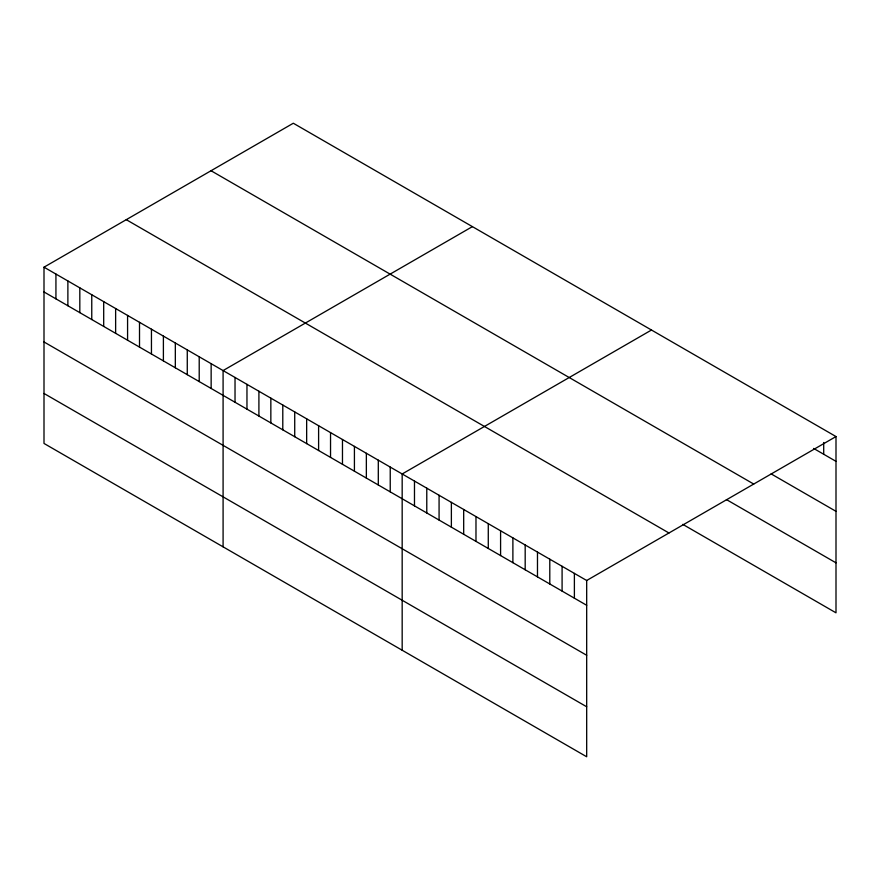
<?xml version="1.0" encoding="UTF-8"?>
<svg xmlns="http://www.w3.org/2000/svg" width="880" height="880" viewBox="0 0 880 880"><rect width="100%" height="100%" fill="white"/><g stroke="black" fill="none" stroke-linecap="round" stroke-linejoin="round"><path stroke-width="1.32" d="M44 267.179L586.685 580.492L586.685 756.767L44 443.443L44 267.179L293.315 123.233L836 436.557L836 612.821L682.792 524.37M472.395 226.633L223.091 370.568L223.091 546.843M651.486 330.022L402.171 473.968L402.171 650.232M586.685 580.492L836 436.557M813.637 448.437L836 461.351M771.144 473.891L836 511.335M211.035 170.731L753.731 484.055M726.407 499.565L836 562.837M126.269 219.67L668.965 532.994M44 291.962L586.685 605.286M44 341.957L586.685 655.27M44 393.459L586.685 706.772M823.702 442.497L823.702 454.245M574.387 573.386L574.387 598.18M562.089 566.291L562.089 591.085M549.791 559.185L549.791 583.979M537.482 552.09L537.482 576.884M525.184 544.984L525.184 569.778M512.886 537.878L512.886 562.672M500.588 530.783L500.588 555.577M488.279 523.677L488.279 548.471M475.981 516.571L475.981 541.365M463.683 509.476L463.683 534.27M451.374 502.37L451.374 527.164M439.076 495.275L439.076 520.069M426.778 488.169L426.778 512.963M414.48 481.063L414.48 505.857M390.236 467.071L390.236 491.865M378.301 460.174L378.301 484.968M366.355 453.288L366.355 478.082M354.42 446.391L354.42 471.185M342.474 439.505L342.474 464.288M330.539 432.608L330.539 457.402M318.604 425.711L318.604 450.505M306.658 418.825L306.658 443.619M294.723 411.928L294.723 436.722M282.788 405.031L282.788 429.825M270.842 398.145L270.842 422.939M258.907 391.248L258.907 416.042M246.961 384.351L246.961 409.145M235.026 377.465L235.026 402.259M211.145 363.671L211.145 388.465M199.21 356.785L199.21 381.579M187.275 349.888L187.275 374.682M175.329 343.002L175.329 367.796M163.394 336.105L163.394 360.899M151.448 329.208L151.448 354.002M139.513 322.322L139.513 347.116M127.578 315.425L127.578 340.219M115.632 308.528L115.632 333.322M103.697 301.642L103.697 326.436M91.762 294.745L91.762 319.539M79.816 287.848L79.816 312.642M67.881 280.962L67.881 305.756M55.935 274.065L55.935 298.859"/></g></svg>
